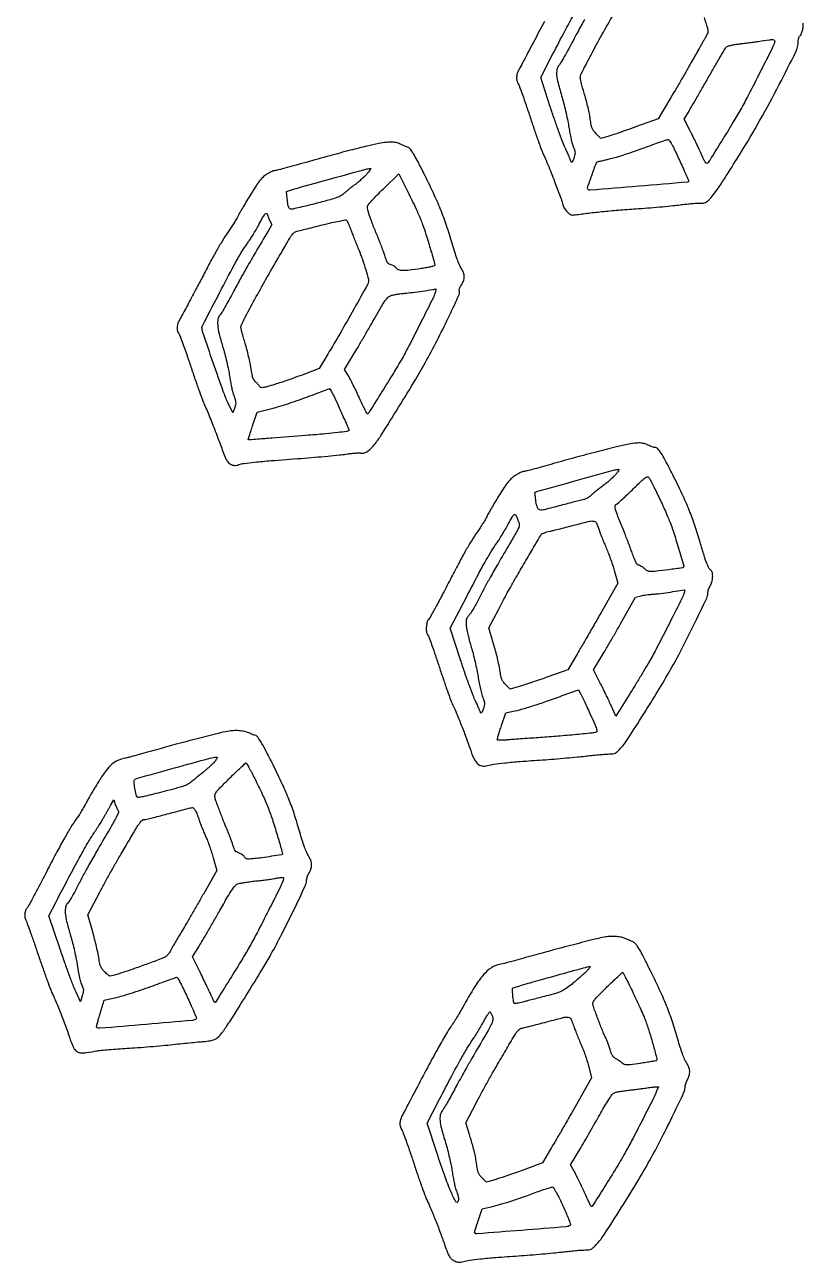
# Model space of a CAD drawing. Extents: x 283 to 3298, y 79 to 3222.
# Drawn here: x 283 to 930, y 1016 to 2044 of the extents above; entities that cross this region are included whole.
import ezdxf

# ---------------------------------------------------------------- set-up
doc = ezdxf.new("R2010")
doc.units = 0

msp = doc.modelspace()

# ---------------------------------------------------------------- linework, layer by layer
for points in [[(715.282703, 2047.08267, 0.002008), (704.422267, 2026.651439, -0.000396), (700.531178, 2019.274024, -0.000559), (697.051809, 2012.707657, -0.000319), (694.104635, 2007.169211, -0.007885), (693.264742, 2005.651439, 0.083262), (692.343271, 2003.166161, 0.049813), (692.061346, 2000.020105, 0.050636), (692.395698, 1997.029967, 0.126419), (693.37228, 1995.078741, -0.091306), (694.145258, 1993.769832, -0.001711), (696.870952, 1986.254137, -0.004125), (699.956292, 1977.426657, -0.002741), (703.355618, 1967.254491, 0.003084), (706.862743, 1956.783641, 0.003759), (710.279414, 1947.028219, 0.003164), (713.26511, 1938.867317, 0.026304), (714.833864, 1935.254491, -0.020322), (718.0201, 1928.15037, -0.003316), (723.53985, 1914.100337, -0.002444), (728.988796, 1899.746834, -0.036808), (730.486665, 1894.621865, 0.058165), (730.932534, 1893.307149, 0.026776), (731.79529, 1891.715437, 0.026083), (732.892964, 1890.119198, 0.032723), (734.076877, 1888.769277, 0.026267), (735.82222, 1887.198273, 0.083179), (737.186257, 1886.427425, 0.0897), (738.668379, 1886.173802, 0.033737), (740.775665, 1886.336151, -0.006863), (751.775413, 1887.781085, -0.004564), (764.421986, 1889.149169, -0.004188), (778.369956, 1890.411455, -0.003412), (793.324994, 1891.53599, 0.002742), (803.229433, 1892.267411, 0.002612), (813.287179, 1893.118539, 0.00259), (822.166547, 1893.963076, 0.00928), (827.824994, 1894.637136, -0.00639), (832.305614, 1895.197172, -0.00582), (836.940773, 1895.661897, -0.005831), (841.093827, 1895.980748, -0.018714), (843.866999, 1896.057137, 0.019467), (847.075158, 1896.150342, 0.082107), (848.942402, 1896.59113, 0.085118), (850.534732, 1897.601666, 0.021824), (852.712976, 1899.752041, 0.026273), (856.514357, 1904.305146, 0.013059), (860.865641, 1910.438861, 0.007341), (867.019605, 1919.909919, 0.001467), (877.700752, 1937, 0.010213), (894.267603, 1964.938896, 0.009219), (910.273821, 1994.492692, 0.00515), (924.00968, 2021.693082, 0.114833), (926, 2030.244942, -0.037906), (926.108831, 2031.678405, -0.037583), (926.432852, 2033.083234, -0.040174), (926.907189, 2034.263548, -0.104287), (927.473538, 2034.978038, 0.12651), (928.604982, 2036.541676, 0.032512), (929.563138, 2039.535904, 0.033897), (930.148384, 2042.808991, 0.064699), (930.094908, 2045.475811, 0.063243)], [(748.492711, 2048.709688, 0.000502), (745.743437, 2043.653125, 0.001417), (742.578875, 2037.779138, 0.000932), (738.967657, 2031, -0.003646), (735.2338, 2024.081424, -0.004668), (731.690422, 2017.769233, -0.003636), (728.636189, 2012.534056, -0.039315), (727.226084, 2010.533558, 0.121756), (725.552476, 2007.071241, 0.076429), (725.302286, 2002.558335, 0.039596), (726.51591, 1995.747105, 0.007901), (729.828658, 1983.836625, -0.009429), (731.489167, 1977.795047, -0.006468), (733.154433, 1970.883435, -0.006521), (734.585716, 1964.183188, -0.013143), (735.505562, 1958.860493, 0.010112), (736.285056, 1954.181088, 0.009973), (737.256311, 1949.51527, 0.009887), (738.268765, 1945.46498, 0.037276), (739.138618, 1943, -0.0195), (740.168139, 1940.382718, -0.061546), (740.56563, 1938.543387, -0.06592), (740.48996, 1936.732058, -0.024758), (739.927344, 1934.25, -0.031912), (739.065652, 1931.784387, -0.084982), (738.063754, 1930.219821, -0.411313), (737.381981, 1930.184868, -0.213555), (737, 1931.038418, 0.095807), (736.861037, 1931.756985, 0.002744), (735.675633, 1934.661013, 0.005467), (734.21904, 1938.068387, 0.003724), (732.491518, 1941.912451, -0.015923), (730.243526, 1947.259843, -0.004131), (726.972505, 1956.006944, -0.004197), (723.408363, 1966.044356, -0.004271), (720.034448, 1976.081989), (712.085861, 2000.415911), (722.190702, 2019.957956, -0.001982), (732.134443, 2039.002983, -0.005631), (739.267307, 2052.171708, -0.007945)], [(847.860496, 2050.244051, -0.00498), (850.537581, 2041.526405, -0.072121), (851, 2038.337238, -0.101773), (850.845335, 2037.585251, -0.010107), (850.08071, 2035.899858, -0.0124), (849.068999, 2033.9127, -0.00954), (847.870502, 2031.794006, 0.00344), (846.216499, 2028.95155, 0.000908), (843.611148, 2024.383239, 0.000921), (840.665437, 2019.173934, 0.000946), (837.765185, 2014, -0.002966), (834.352577, 2007.969289, -0.001284), (829.742418, 1999.981478, -0.001271), (824.795234, 1991.509999, -0.001687), (820.249467, 1983.830564), (809.709568, 1966.161128), (791.604784, 1959.604847, -0.002135), (784.255703, 1956.978968, -0.00238), (777.145367, 1954.510566, -0.002195), (771.065656, 1952.46209, -0.012524), (767.804976, 1951.469306), (762.109953, 1949.890047), (758.265117, 1953.734883, -0.028055), (756.047039, 1956.21689, -0.072173), (754.835571, 1958.288756, -0.052852), (754.06454, 1960.976085, -0.009919), (753.278671, 1966.039859, 0.016548), (752.592154, 1970.106915, 0.007195), (751.424152, 1975.463089, 0.00711), (750.018581, 1981.125398, 0.009396), (748.56853, 1986.238742, -0.00476), (747.201809, 1990.89337, -0.006255), (746.048256, 1995.168207, -0.004667), (745.162426, 1998.761163, -0.058163), (745, 2000.152728, -0.117946), (745.827295, 2003.611041, -0.00305), (753.175995, 2017.875551, -0.006624), (761.825336, 2033.895614, -0.005524), (771.426306, 2050.689082, -0.000931)]]:
    msp.add_lwpolyline(points, format="xyb")
for points in [[(906.432907, 2029.75, -0.040332), (904.487151, 2024.920528, -0.00115), (894.479862, 2005.019071, -0.002498), (884.706707, 1985.931481, -0.009426), (878.302426, 1974.126172, -0.006756), (871.805193, 1963.022474, -0.002604), (862.501324, 1947.783998, -0.000986), (852.806812, 1932.159076, -0.047673), (850.572289, 1929.235317, -0.384122), (849.7656, 1929.162951, -0.088943), (848.752912, 1930.251396, -0.033368), (847.346899, 1932.79341, -0.00596), (845.100763, 1937.735317, 0.005477), (843.106022, 1942.135383, 0.003298), (840.648953, 1947.311724, 0.003303), (838.138422, 1952.425307, 0.00577), (835.981776, 1956.623743), (831.161232, 1965.747486), (834.754489, 1971.623743, 0.005468), (836.877948, 1975.183235, 0.000746), (841.223086, 1982.676974, 0.000858), (846.342535, 1991.571736, 0.000724), (851.729393, 2001, -0.001691), (856.954405, 2010.104073, -0.002553), (861.572875, 2017.995386, -0.000992), (865.586143, 2024.742442, -0.059937), (866.447868, 2025.856634, -0.124888), (867.410417, 2026.439206, -0.014693), (869.847063, 2027.104105, -0.01686), (872.844085, 2027.721898, -0.013064), (876.142348, 2028.198285, 0.002602), (879.956687, 2028.667973, 0.001502), (884.541815, 2029.270817, 0.001501), (889.140252, 2029.90353, 0.002517), (893, 2030.46624, -0.00349), (901.783161, 2031.729287, -0.047314), (905.016228, 2031.862849, -0.237655), (906.231896, 2031.166931, -0.225352)], [(577.5, 1945.48425, 0.013067), (567.976018, 1943.457592, 0.004147), (553.888713, 1939.94899, 0.003728), (536.750671, 1935.392713, 0.002479), (517.164862, 1929.924467, -0.001943), (507.699767, 1927.270926, -0.002911), (499.412268, 1925.034062, -0.001207), (492.303816, 1923.178106, -0.063328), (490.903247, 1923, 0.092853), (489.859294, 1922.804446, 0.018191), (488.096921, 1922.045312, 0.018732), (486.08063, 1920.994164, 0.016398), (484.055061, 1919.75, 0.042153), (481.160144, 1917.466534, 0.037053), (478.551054, 1914.635397, 0.023908), (475.554937, 1910.462722, 0.006283), (471.16681, 1903.5, 0.0027), (467.953871, 1898.192938, 0.002935), (464.887615, 1892.996875, 0.002757), (462.311971, 1888.516445, 0.014375), (460.977888, 1886, -0.017498), (459.774071, 1883.76314, -0.006055), (457.885727, 1880.61875, -0.006007), (455.719607, 1877.201392, -0.006945), (453.572169, 1874, 0.011336), (448.915922, 1866.92496, 0.008843), (444.170905, 1859.039641, 0.00725), (438.872695, 1849.557072, 0.003696), (432.478254, 1837.5, -0.001465), (426.994655, 1827.047999, -0.000849), (420.346385, 1814.517424, -0.000628), (414.048636, 1802.731765, -0.005851), (411.264742, 1797.680547, 0.07832), (410.349963, 1795.243534, 0.052825), (410.061094, 1792.281608, 0.054633), (410.38582, 1789.53046, 0.140604), (411.347105, 1787.795752, -0.107901), (412.097616, 1786.625955, -0.001664), (414.874931, 1779.067526, -0.00436), (418.006177, 1770.217972, -0.002862), (421.465044, 1759.974323, 0.002842), (425.023526, 1749.434288, 0.003517), (428.462142, 1739.661207, 0.002893), (431.453964, 1731.493946, 0.026053), (432.968464, 1728, -0.019723), (435.445765, 1722.477448, -0.00236), (440.378608, 1710.037433, -0.003076), (445.476293, 1696.762343, -0.005357), (449.518129, 1685.681996, 0.068579), (451.535559, 1681.768796, 0.107531), (454.310988, 1679.21615, 0.120924), (457.644123, 1678.226245, 0.102592), (461.280898, 1678.799925, -0.057078), (465.419445, 1679.842975, -0.007971), (474.204918, 1680.874844, -0.005531), (488.105515, 1682.128051, -0.001098), (513, 1684.040031, 0.002373), (524.246684, 1684.932669, 0.002495), (535.299164, 1685.918268, 0.002388), (544.827173, 1686.861784, 0.011174), (550.295025, 1687.553434, -0.008631), (554.218068, 1688.069955, -0.01053), (557.904924, 1688.412299, -0.009176), (561.001769, 1688.577139, -0.070298), (562.446345, 1688.42411, 0.116035), (564.951575, 1688.386861, 0.082088), (567.574251, 1689.434323, 0.058929), (570.434674, 1691.661234, 0.025777), (573.68112, 1695.216524, 0.030949), (579.584209, 1703.370835, 0.002346), (594.059346, 1726.457353, 0.003461), (608.284125, 1749.741042, 0.011145), (617.290539, 1765.5, 0.006532), (627.153308, 1784.267655, 0.007026), (636.278885, 1802.838515, 0.002309), (644.336845, 1820.040866, 0.187342), (644.519762, 1822.937735, -0.090889), (644.391213, 1823.952135, -0.056086), (644.592034, 1825.141426, -0.048952), (645.099815, 1826.423302, -0.03708), (645.889914, 1827.71456, 0.058341), (647.903413, 1831.342383, 0.093559), (648.616953, 1834.799129, 0.093298), (648.021909, 1838.284992, 0.057737), (646.132583, 1842, -0.044485), (644.579825, 1844.863283, -0.013153), (642.720253, 1849.496218, -0.011568), (640.681219, 1855.405632, -0.006965), (638.523993, 1862.5, 0.010969), (633.855797, 1877.421805, 0.014668), (628.931801, 1890.726294, 0.013433), (622.897273, 1904.585309, 0.007268), (614.770949, 1921.319779, 0.003333), (609.483835, 1931.644524, 0.016079), (606.251618, 1937.394739, 0.025628), (603.92404, 1940.830104, 0.137859), (602.143905, 1942.183572, -0.005972), (600.84539, 1942.714338, -0.002351), (599.069472, 1943.474981, -0.002327), (597.157517, 1944.315144, -0.002905), (595.390469, 1945.113793, 0.047151), (591.894224, 1946.335097, 0.055339), (588.415319, 1946.794414, 0.039276), (584.059544, 1946.542337, 0.011805)], [(821.629472, 1943.75, -0.009116), (824.135687, 1938.577791, -0.001213), (829.202517, 1927.546055, -0.000162), (834.842758, 1915.176311, -0.10728), (835, 1914.451888, -0.390045), (834.121647, 1913.497224, -0.000233), (793.508038, 1910.128833, -0.00031), (753.152874, 1906.826058, -0.213876), (751.14633, 1907.536669, -0.294532), (750.865864, 1908.702103, -0.001906), (754.566238, 1919.145793, -0.002087), (758.33228, 1929.511082, -0.247957), (759.356792, 1930.43165, -0.002934), (760.154934, 1930.626996, -0.000123), (762.999562, 1931.304816, -0.000212), (766.371403, 1932.105873, -0.000151), (770.152357, 1933.001223, 0.015414), (775.086823, 1934.330004, 0.00489), (782.358954, 1936.608669, 0.004877), (790.419934, 1939.308517, 0.005408), (798.152357, 1942.076465, -0.00175), (805.273308, 1944.684458, -0.00267), (811.472619, 1946.892964, -0.000946), (816.829821, 1948.757916, -0.07013), (817.733154, 1948.934527, -0.224545), (818.357875, 1948.678668, -0.023964), (819.386374, 1947.43858, -0.02584), (820.519525, 1945.756428, -0.017925)], [(567.239122, 1919.925352, -0.014848), (565.08371, 1917.720573, -0.00952), (562.459488, 1915.285708, -0.009567), (559.79622, 1912.99741, -0.017633), (557.532287, 1911.256918, 0.008794), (555.344703, 1909.635821, 0.006108), (552.928723, 1907.731369, 0.006162), (550.653568, 1905.845593, 0.01263), (548.927195, 1904.301644, -0.058455), (546.192489, 1902.273366, -0.04259), (542.75866, 1900.672492, -0.021135), (537.268648, 1898.920803, -0.003237), (526.181977, 1895.970078, -0.002238), (518.698135, 1894.065742, -0.003262), (512.083983, 1892.45996, -0.001623), (506.458411, 1891.152247, -0.056349), (505.111771, 1891, -0.143757), (503.674323, 1891.422008, -0.152461), (502.732654, 1892.546628, -0.061884), (502.088089, 1894.867616, -0.008654), (501.441237, 1899.816622), (500.767882, 1905.76829), (504.133941, 1906.813084, -0.007362), (517.597822, 1910.775782, -0.001527), (541.38948, 1917.320915, -0.000434), (567.161933, 1924.30236, -0.04713), (570.706835, 1924.908967, -0.590542), (570.887597, 1924.632591, -0.030073), (570.186014, 1923.482581, -0.022862), (568.948957, 1921.867523, -0.011259)], [(614.001742, 1878.208413, -0.010854), (616.747164, 1870.099751, -0.004186), (620.216778, 1858.738102, -0.001718), (623.63115, 1847.065741, -0.070402), (624, 1844.459116, -0.33216), (623.600487, 1843.924082, -0.010957), (620.873984, 1843.180914, -0.015942), (617.297358, 1842.409927, -0.008065), (612.75, 1841.655985, -0.006748), (602.960045, 1840.32947, -0.03412), (597.457623, 1840.037741, -0.067971), (594.126293, 1840.544557, -0.183478), (592.25174, 1841.968508, 0.074333), (591.557859, 1842.781297, 0.036792), (590.469017, 1843.595735, 0.035488), (589.191255, 1844.289988, 0.043331), (587.909222, 1844.743717, -0.06745), (586.127658, 1845.472387, -0.111471), (584.938009, 1846.569528, -0.062661), (583.930638, 1848.510925, -0.010229), (582.542047, 1852.52521, 0.008036), (581.419818, 1855.816111, 0.003839), (579.877257, 1860.010795, 0.003804), (578.198765, 1864.368327, 0.005407), (576.635627, 1868.213666, -0.00573), (572.802882, 1877.65978, -0.012273), (570.109406, 1885.051287, -0.012188), (568.365285, 1890.679041, -0.104559), (568.187774, 1893.29349, -0.141628), (568.810804, 1894.68134, -0.007291), (572.078528, 1898.422751, -0.010728), (576.28181, 1902.899036, -0.006582), (581.415264, 1908), (594.330529, 1920.5), (602.585739, 1903.708413, -0.004707), (605.978066, 1896.640948, -0.004293), (609.344464, 1889.291258, -0.004296), (612.239899, 1882.671784, -0.013894)], [(485, 1886.711442, 0.075855), (485.109035, 1885.996867, 0.014169), (485.541321, 1884.739627, 0.01488), (486.137321, 1883.286671, 0.013115), (486.842796, 1881.808346), (488.685593, 1878.193808), (485.520621, 1872.846904, 0.001018), (475.034761, 1855.049537, 0.002986), (467.910518, 1842.7333, 0.003995), (462.199695, 1832.534598, 0.003719), (456.512469, 1822, -0.003908), (453.005728, 1815.510231, -0.005176), (449.706811, 1809.661677, -0.003757), (446.85994, 1804.818822, -0.050389), (445.631306, 1803.167413, 0.14248), (443.943252, 1799.736887, 0.064535), (443.714228, 1794.688676, 0.04046), (444.908082, 1787.493669, 0.012813), (447.822813, 1777, -0.009733), (449.521166, 1771.028446, -0.006798), (451.212833, 1764.234375, -0.00686), (452.657124, 1757.674496, -0.014137), (453.570529, 1752.5, 0.007129), (454.300758, 1747.995317, 0.007336), (455.1528, 1743.55625, 0.007136), (456.002467, 1739.731107, 0.03069), (456.678498, 1737.5, -0.012521), (458.12477, 1733.284892, -0.054124), (458.643052, 1730.692806, -0.072453), (458.51764, 1728.43346, -0.034341), (457.741457, 1725.615317), (456.378587, 1721.730634), (452.164296, 1730.513451, -0.0262), (448.385483, 1739.57735, -0.002252), (440.054217, 1763.272171, -0.00093), (431.324288, 1788.614994, -0.082331), (430.66802, 1792.541896, -0.120539), (431.069633, 1794.192879, -0.000224), (444.039852, 1819.167842, -0.001523), (455.729095, 1841.48529, -0.011037), (461.616706, 1852.070424, -0.006972), (463.352367, 1854.942325, -0.004313), (465.467775, 1858.270512, -0.004325), (467.614437, 1861.522387, -0.007763), (469.440552, 1864.148339, 0.014638), (471.331975, 1866.949594, 0.006195), (473.711326, 1870.811091, 0.006123), (476.152199, 1875.00011, 0.007964), (478.278855, 1878.898339, -0.009938), (481.24593, 1884.286369, -0.046826), (483.286341, 1887.163731, -0.280384), (484.365767, 1887.513859, -0.347483)], [(553.987303, 1874.733879, 0.006066), (555.127016, 1871.683718, 0.002437), (556.755941, 1867.540577, 0.002411), (558.554243, 1863.093723, 0.003047), (560.261967, 1859, -0.015014), (563.174102, 1851.520201, -0.009931), (566.086892, 1842.771331, -0.007525), (568.496536, 1834.591492, -0.067962), (569, 1830.904589, -0.127883), (568.426232, 1828.697953, -0.000609), (556.881651, 1808.058465, -0.003219), (545.377512, 1787.855809, -0.004955), (535.13994, 1770.541881), (527.908316, 1758.583761), (515.204158, 1753.764969, -0.004598), (509.508182, 1751.664143, -0.002964), (502.871881, 1749.329893, -0.002979), (496.354146, 1747.124047, -0.005608), (491.061821, 1745.433654, -0.003897), (484.513628, 1743.478505, -0.031085), (481.437094, 1742.789863, -0.081128), (479.715946, 1742.796482, -0.227519), (478.755609, 1743.472219, 0.039284), (478.251028, 1744.227895, 0.012669), (477.390538, 1745.26499, 0.012548), (476.371274, 1746.374503, 0.013752), (475.327497, 1747.397146, -0.065386), (473.958849, 1749.046884, -0.058344), (472.999127, 1751.057226, -0.036256), (472.231838, 1753.984355, -0.00908), (471.416684, 1758.858008, 0.014259), (470.650309, 1763.165356, 0.006663), (469.424917, 1768.699138, 0.006595), (467.984687, 1774.473358, 0.00918), (466.532975, 1779.599226, -0.003595), (465.179655, 1784.181825, -0.004995), (464.038133, 1788.306843, -0.003146), (463.136586, 1791.783974, -0.062098), (463.001095, 1792.876711, -0.121236), (463.652477, 1795.515962, -0.001302), (472.448466, 1812.172088, -0.004633), (481.504842, 1828.839095, -0.006907), (489.760672, 1843.230774, 0.000774), (493.094517, 1848.88066, 0.000648), (496.614565, 1854.885055, 0.000654), (499.817865, 1860.381904, 0.001796), (502.0591, 1864.27154, -0.011081), (504.308254, 1868.012588, -0.033121), (506.065746, 1870.424627, -0.049978), (507.57706, 1871.904893, -0.11633), (509, 1872.580929, 0.007645), (510.710936, 1872.976482, 0.000375), (516.346875, 1874.375049, 0.000608), (523.039618, 1876.049829, 0.000439), (530.5, 1877.933295, -0.004467), (538.463896, 1879.875756, -0.009421), (544.683011, 1881.210809, -0.005148), (549.601407, 1882.117614, -0.213845), (550.621887, 1881.857786, -0.103743), (551.175953, 1881.19108, -0.011328), (552.073257, 1879.398002, -0.013474), (553.046136, 1877.186199, -0.010496)], [(624.537303, 1822.25, -0.054667), (622.903328, 1817.794041, -0.001187), (612.55047, 1797.058325, -0.002887), (602.530112, 1777.391168, -0.011475), (596.034883, 1765.5, -0.006456), (588.846468, 1753.392866, -0.003054), (579.279821, 1737.956741, -0.000317), (568.895779, 1721.451324, -0.257633), (568.078013, 1721, -0.281586), (567.707591, 1721.226576, -0.001768), (565.872233, 1724.845583, -0.006353), (563.814219, 1729.07243, -0.003923), (561.496907, 1734.091346, 0.004465), (558.996569, 1739.491278, 0.004356), (556.379811, 1744.890715, 0.004297), (553.999618, 1749.592899, 0.016251), (552.390625, 1752.471564), (549.204647, 1757.760436), (557.450152, 1771.630218, 0.001945), (561.256307, 1778.089625, 0.00103), (565.927344, 1786.125751, 0.001025), (570.671264, 1794.365017, 0.001587), (574.729884, 1801.5, -0.00498), (579.200239, 1809.236181, -0.016173), (582.378906, 1814.23622, -0.022122), (584.809234, 1817.481021, -0.106048), (586.607113, 1818.912433, -0.058328), (588.279817, 1819.512743, -0.011444), (591.412935, 1820.164703, -0.011999), (595.119986, 1820.756386, -0.010871), (598.975057, 1821.192063, 0.008695), (605.503113, 1821.901066, 0.003971), (614.002336, 1823.042643, 0.002189), (622.369946, 1824.271673, 0.044439), (624.858408, 1824.878095, -0.530054), (624.967232, 1824.79589, -0.017658), (624.911927, 1824.156378, -0.019585), (624.772504, 1823.2965, -0.010584)], [(539.629472, 1736.75, -0.009324), (543.546029, 1728.658598, -0.005058), (548.07349, 1718.57546, -0.000786), (552.684967, 1707.975364, -0.30774), (552.538118, 1707.204784, -0.162981), (550.885862, 1706.381483, -0.00572), (543.700591, 1705.458768, -0.007431), (533.350124, 1704.405443, -0.002034), (517, 1703.053715, -0.000131), (488.793726, 1700.844721, -0.001332), (477.079044, 1699.961763, -0.000483), (469.711553, 1699.433355, -0.170958), (469.185116, 1699.577923, -0.324674), (469.104599, 1699.808269, -0.000948), (470.083351, 1703.046737, -0.004763), (471.245088, 1706.737873, -0.002896), (472.685116, 1711.079805), (476.5, 1722.363174), (487.702848, 1725.168714, 0.012698), (493.286941, 1726.718843, 0.004596), (501.136523, 1729.193228, 0.004554), (509.684974, 1732.060907, 0.005405), (517.702848, 1734.929493, -0.000125), (524.926594, 1737.60033, -0.000206), (531.046826, 1739.85856, -0.000015), (536.547209, 1741.88532, -0.027675), (536.733154, 1741.942366, -0.336437), (536.869531, 1741.883619, -0.001538), (537.680124, 1740.440882, -0.006119), (538.591608, 1738.758764, -0.003724)], [(783.955193, 1695.506978, 0.011599), (773.81678, 1693.239587, 0.002742), (757.008754, 1688.97102, 0.002893), (738.256094, 1683.982989, 0.003373), (720.50105, 1679.021264, -0.002188), (712.319532, 1676.713985, -0.003238), (705.123768, 1674.768746, -0.001471), (698.976878, 1673.169019, -0.062998), (697.640745, 1673, 0.09291), (696.623394, 1672.80931, 0.017379), (694.872323, 1672.057943, 0.018067), (692.861478, 1671.020733, 0.015654), (690.830145, 1669.792998, 0.04022), (687.99228, 1667.61159, 0.035458), (685.408746, 1664.915943, 0.024569), (682.522455, 1661.072762, 0.007685), (678.574919, 1655.042998, 0.004594), (675.538731, 1650.147028, 0.004037), (672.457481, 1644.981381, 0.004059), (669.752303, 1640.274614, 0.012165), (668.009058, 1637, -0.013551), (666.388257, 1633.975631, -0.006626), (664.167961, 1630.20625, -0.006568), (661.754541, 1626.345692, -0.009464), (659.510689, 1623, 0.012965), (654.840499, 1615.930007, 0.00925), (649.968015, 1607.789272, 0.007588), (644.50667, 1597.925536, 0.003979), (637.997796, 1585.5, -0.001745), (630.845823, 1571.697095, -0.003773), (625.22776, 1561.141366, -0.003475), (620.874774, 1553.240875, -0.035408), (618.82095, 1550.115141, 0.107613), (617.54077, 1547.379658, 0.047202), (617.023457, 1543.391085, 0.047033), (617.255754, 1539.481757, 0.141194), (618.369132, 1537.078741, -0.09123), (619.135909, 1535.777398, -0.001867), (621.722346, 1528.620005, -0.004325), (624.649527, 1520.194655, -0.002888), (627.86172, 1510.5, 0.003292), (631.200052, 1500.451873, 0.003818), (634.513105, 1490.934375, 0.003409), (637.43321, 1482.920722, 0.022574), (639.097326, 1479, -0.013052), (642.166721, 1472.134806, -0.004335), (646.313808, 1461.920211, -0.004437), (650.353069, 1451.447788, -0.01027), (653.152961, 1443.5, 0.023344), (656.42527, 1434.932632, 0.094764), (659.566084, 1430.34657, 0.160366), (663.233051, 1428.514611, 0.109531), (667.9157, 1428.856597, -0.039214), (672.987892, 1429.952063, -0.007914), (682.1531, 1431.043175, -0.006331), (695.066832, 1432.208587, -0.002268), (713.5, 1433.552974, 0.002631), (723.222255, 1434.269143, 0.002278), (733.415625, 1435.12071, 0.002292), (742.644089, 1435.976673, 0.006693), (749, 1436.681609, -0.004132), (754.257968, 1437.292053, -0.003705), (759.719749, 1437.839545, -0.003716), (764.629542, 1438.258201, -0.011615), (767.93957, 1438.438455, 0.015004), (772.070636, 1438.69151, 0.089829), (774.139496, 1439.26489, 0.085402), (775.922204, 1440.537389, 0.012878), (778.93957, 1443.745798, 0.037695), (783.96755, 1450.310414, 0.003095), (795.658426, 1468.466988, 0.004537), (808.049448, 1488.371994, 0.00624), (818.799216, 1506.5, 0.011522), (827.831374, 1523.043904, 0.005199), (838.945423, 1545.125998, 0.001713), (850.032811, 1567.934963, 0.112733), (851, 1572.170163, -0.054069), (851.140894, 1573.469257, -0.025597), (851.586402, 1575.096383, -0.025016), (852.231943, 1576.768397, -0.032273), (852.996262, 1578.22583, 0.074121), (854.355894, 1581.445696, 0.051217), (854.94501, 1585.363909, 0.052969), (854.734232, 1588.935402, 0.180235), (853.592115, 1590.923551, -0.099587), (851.816287, 1593.121568, -0.028243), (849.996557, 1597.147008, -0.017448), (847.786564, 1603.532341, -0.00412), (844.559096, 1614.345141, 0.011361), (840.159304, 1628.34271, 0.014597), (835.450616, 1640.988067, 0.013193), (829.634886, 1654.294783, 0.00705), (821.786565, 1670.438101, 0.004186), (815.590164, 1682.487269, 0.023913), (811.946398, 1688.689412, 0.045908), (809.290925, 1692.036069, 0.204871), (807.037128, 1693, -0.070875), (806.169026, 1693.123674, -0.015899), (804.744721, 1693.5875, -0.016184), (803.120276, 1694.234406, -0.015034), (801.5, 1695, 0.053611), (798.099336, 1696.296975, 0.05715), (794.573657, 1696.804844, 0.041931), (790.197264, 1696.564228, 0.014523)], [(774.15858, 1670.442816, -0.021045), (772.141524, 1668.336993, -0.009388), (769.321102, 1665.730149, -0.009274), (766.229733, 1663.079779, -0.012408), (763.323593, 1660.799144, 0.004276), (760.491131, 1658.649827, 0.003965), (757.62318, 1656.398143, 0.003956), (755.103184, 1654.354297, 0.013281), (753.5, 1652.95974, -0.038186), (752.095834, 1651.856079, -0.026135), (750.353125, 1650.81725, -0.026416), (748.557548, 1649.988389, -0.047327), (747, 1649.531955, 0.012919), (744.868577, 1649.06356, 0.001575), (740.226071, 1647.90132, 0.001867), (734.718691, 1646.482208, 0.001539), (728.854708, 1644.928544, -0.003999), (715.245807, 1641.394424, -0.101274), (711.428521, 1641.225503, -0.280361), (709.429669, 1642.923936, -0.043137), (708.170544, 1648.216404, -0.003453), (707.777038, 1650.999896, -0.005523), (707.483713, 1653.382601, -0.001515), (707.258699, 1655.449985, -0.226451), (707.336452, 1655.669785, -0.12934), (708.668105, 1656.446713, -0.000135), (741.447599, 1665.540788, -0.000304), (773.393772, 1674.373447, -0.054361), (776.834987, 1674.930639, -0.532022), (777.060135, 1674.631274, -0.051222), (776.599474, 1673.640952, -0.03119), (775.605398, 1672.188246, -0.014831)], [(809.518122, 1653.373555, -0.003681), (812.18308, 1647.698257, -0.002874), (814.99665, 1641.496397, -0.002906), (817.550199, 1635.690202, -0.007079), (819.346653, 1631.373555, -0.017156), (822.337928, 1623.073428, -0.004439), (826.576867, 1609.5007, -0.000703), (831.093214, 1594.499332, -0.297046), (830.802902, 1593.513777, -0.144477), (829.765721, 1593.050759, -0.000732), (818.4142, 1591.550066, -0.002469), (807.938769, 1590.233371, -0.03177), (804, 1590.010273, -0.043544), (802.306274, 1590.169904, -0.054572), (800.795393, 1590.620837, -0.055574), (799.439484, 1591.379472, -0.047749), (798.206493, 1592.453427, 0.035153), (797.170827, 1593.40235, 0.029893), (795.956705, 1594.25395, 0.030988), (794.753078, 1594.895872, 0.070789), (793.768309, 1595.18615, -0.15756), (792.536397, 1595.793217, -0.069925), (791.411795, 1597.239966, -0.036838), (790.164576, 1599.838487, -0.008006), (788.421437, 1604.5, 0.003446), (786.931963, 1608.59666, 0.001997), (785.088518, 1613.5, 0.001996), (783.200572, 1618.402493, 0.003358), (781.57203, 1622.5, -0.001365), (777.297663, 1633.130895, -0.009386), (775.30898, 1638.401686, -0.018333), (774.287484, 1641.642343, -0.067274), (774, 1643.769326, -0.043099), (774.073747, 1644.623289, -0.062807), (774.295131, 1645.34474, -0.082405), (774.620606, 1645.833349, -0.20759), (775.004702, 1646, 0.184107), (775.668502, 1646.252996, 0.002037), (779.311329, 1649.52845, 0.006003), (783.488495, 1653.407626, 0.003834), (788.254702, 1658.011745, -0.002724), (795.645308, 1665.182814, -0.029883), (798.79253, 1667.861394, -0.104391), (800.605687, 1668.709137, -0.292944), (801.867974, 1668.261745, -0.043642), (802.671877, 1667.015817, -0.002781), (804.679494, 1663.161619, -0.004062), (807.012129, 1658.529828, -0.00301)], [(693.739525, 1631.341656, -0.10061), (694.25512, 1629.003732, -0.100982), (693.815846, 1626.653369, -0.033821), (692.042267, 1623.015854, -0.002447), (686.423609, 1613.341656, 0.00111), (676.612841, 1596.553074, 0.003846), (670.372632, 1585.627405, 0.005607), (665.680075, 1577.038358, 0.005921), (661.267706, 1568.5, -0.008329), (658.934359, 1564.037565, -0.008729), (656.488684, 1559.725229, -0.008451), (654.251298, 1556.078106, -0.037929), (652.750764, 1554.075248, 0.026675), (651.038959, 1551.894352, 0.08986), (650.281274, 1550.254799, 0.072146), (650.062432, 1548.266315, 0.013301), (650.287979, 1544.575248, 0.027145), (650.731362, 1541.471778, 0.008636), (651.720918, 1536.906479, 0.008592), (653.001182, 1531.848446, 0.00947), (654.416557, 1527, -0.012451), (655.937833, 1521.67089, -0.006913), (657.540334, 1515.103776, -0.006891), (658.980058, 1508.406026, -0.011051), (660.002627, 1502.651151, 0.008567), (660.906774, 1497.411739, 0.009008), (661.976412, 1492.29378, 0.008715), (663.054651, 1487.915701, 0.039412), (663.925692, 1485.43508, -0.021259), (664.877506, 1483.009616, -0.055118), (665.28916, 1481.180105, -0.06157), (665.268488, 1479.426582, -0.032247), (664.83583, 1477.283929, -0.025013), (663.989132, 1474.674284, -0.050881), (663.022509, 1472.749588, -0.265876), (662.396363, 1472.420442, -0.403779), (662, 1472.831238, 0.09526), (661.844488, 1473.640075, 0.004898), (660.828024, 1476.115061, 0.007647), (659.538693, 1479.043162, 0.005463), (658.010295, 1482.281238, -0.021306), (655.951223, 1487.027521, -0.004118), (652.6674, 1495.792047, -0.004374), (649.00803, 1506.087792, -0.004026), (645.424279, 1516.734241), (636.827967, 1542.968482), (650.345583, 1568.813957, -0.001435), (660.295543, 1587.705906, -0.006304), (666.340731, 1598.765278, -0.010406), (670.951415, 1606.568862, -0.013566), (675.508354, 1613.5, 0.011644), (677.487011, 1616.484504, 0.004757), (680.041584, 1620.626515, 0.004704), (682.702868, 1625.130089, 0.005993), (685.067759, 1629.334946, -0.003428), (688.343569, 1635.230035, -0.04665), (689.744679, 1637.246352, -0.294228), (690.628515, 1637.517793, -0.231853), (691.391563, 1636.834946, 0.003232), (691.853043, 1635.717419, 0.00146), (692.471746, 1634.258127, 0.001445), (693.133774, 1632.721554, 0.001976)], [(760.594339, 1624.601178, 0.011888), (761.516019, 1621.97652, 0.003654), (763.029274, 1618.060971, 0.003653), (764.78726, 1613.702695, 0.003998), (766.557737, 1609.5, -0.010004), (768.400223, 1604.975225, -0.006301), (770.378896, 1599.622685, -0.006325), (772.192711, 1594.307148, -0.011533), (773.517551, 1589.917651), (776.170179, 1580.335302), (762.224877, 1555.917651, -0.000686), (756.38334, 1545.721845, -0.000635), (750.363429, 1535.278748, -0.000633), (744.982135, 1525.997977, -0.002132), (741.428245, 1519.946172), (734.576915, 1508.392344), (718.045187, 1502.472955, -0.002444), (711.173252, 1500.050208, -0.002359), (704.196102, 1497.665469, -0.002331), (698.031647, 1495.622871, -0.008624), (694.114132, 1494.419381), (686.714803, 1492.285197), (683.033589, 1495.966411, -0.030801), (680.937462, 1498.338022, -0.07031), (679.749643, 1500.40375, -0.050598), (678.970445, 1503.109983, -0.010061), (678.171626, 1508.087996, 0.01725), (677.443109, 1512.245007, 0.006646), (676.157249, 1517.960907, 0.006571), (674.597445, 1524.128401, 0.008055), (672.972246, 1529.845468), (668.953615, 1543.162568), (677.170346, 1558.831284, -0.002078), (680.658799, 1565.416815, -0.001839), (684.345843, 1572.247315, -0.001847), (687.712234, 1578.375272, -0.005636), (690.059182, 1582.5, 0.000051), (692.443142, 1586.582981, 0.000017), (695.929716, 1592.55625, 0.000017), (699.789841, 1599.170519, 0.000019), (703.48315, 1605.5, -0.001265), (706.89146, 1611.307755, -0.001925), (709.884197, 1616.333624, -0.000688), (712.486855, 1620.6529, -0.049698), (712.984099, 1621.316592, -0.11993), (713.556507, 1621.699659, -0.010214), (715.241391, 1622.27794, -0.01306), (717.308549, 1622.881486, -0.009743), (719.616592, 1623.442562, 0.005663), (722.84951, 1624.200589, 0.001279), (728.324874, 1625.564869, 0.001325), (734.634341, 1627.171929, 0.001285), (741, 1628.828738, -0.005014), (752.802955, 1631.806924, -0.112885), (756.295178, 1631.849952, -0.235032), (758.4098, 1630.160195, -0.030258)], [(831.487459, 1572.75, -0.046211), (829.698317, 1568.170996, -0.001021), (818.989627, 1546.92586, -0.002378), (808.69093, 1526.835121, -0.011287), (802.483611, 1515.5, -0.003785), (799.516463, 1510.449269, -0.001301), (795.148662, 1503.18455, -0.001293), (790.289796, 1495.197228, -0.001498), (785.620786, 1487.617617), (774.531282, 1469.735234), (770.566484, 1478.617617, 0.004718), (768.670013, 1482.76082, 0.002399), (766.211324, 1487.936339, 0.002383), (763.623865, 1493.251169, 0.003564), (761.307998, 1497.867793), (756.01431, 1508.235586), (762.389726, 1518.867793, 0.003037), (765.590097, 1524.279272, 0.001046), (770.154176, 1532.142489, 0.00104), (775.150475, 1540.83366, 0.001205), (779.869186, 1549.127915), (790.97323, 1568.755829), (795.429435, 1569.877915, -0.016599), (797.448337, 1570.315578, -0.010313), (799.841864, 1570.701009, -0.010344), (802.221942, 1570.984009, -0.018368), (804.19282, 1571.104242, 0.025114), (807.834238, 1571.375721, 0.003171), (815.656636, 1572.406157, 0.004043), (824.074844, 1573.638881, 0.006268), (831.317388, 1574.852478, -0.323903), (831.576162, 1574.728139, -0.104296), (831.704518, 1574.295728, -0.059879), (831.677548, 1573.602762, -0.030413)], [(753.573682, 1470.784619, -0.003441), (756.951496, 1463.197813, -0.025218), (758.356856, 1459.481828, -0.062478), (758.744296, 1457.426845, -0.346674), (758.146754, 1456.564313, -0.048931), (754.506062, 1455.827319, -0.001667), (739.975064, 1454.389679, -0.003478), (724.430686, 1453.013116, -0.004361), (710, 1451.962883, 0.000956), (702.694958, 1451.48122, 0.000891), (695.217188, 1450.960413, 0.000887), (688.573261, 1450.473934, 0.003025), (684.25, 1450.123353, -0.007989), (680.576853, 1449.862172, -0.023655), (678.049747, 1449.842694, -0.029041), (676.379603, 1450.006319, -0.369304), (676, 1450.450168, -0.071721), (676.10642, 1451.188256, -0.001992), (677.033176, 1454.289597, -0.004053), (678.169516, 1457.931222, -0.002767), (679.517194, 1462.0516), (683.034388, 1472.60695), (689.267194, 1473.886547, 0.019726), (696.033387, 1475.556223, 0.007056), (705.543898, 1478.451259, 0.006253), (716.98428, 1482.269268, 0.004166), (730, 1486.916573), (743.5, 1491.863982), (745.426928, 1488.181991, -0.00959), (746.523692, 1485.984713, -0.00146), (748.614895, 1481.552692, -0.001634), (751.051072, 1476.30567, -0.001414)], [(452, 1457.262145, 0.015416), (444.018063, 1455.519781, 0.001868), (426.60978, 1451.084333, 0.002424), (408.131165, 1446.206872, 0.004184), (392.810918, 1441.9457, -0.001975), (384.390908, 1439.563631, -0.002399), (376.481203, 1437.400484, -0.002022), (369.810978, 1435.639558, -0.016663), (366.747449, 1434.952105, 0.059181), (360.721166, 1433.050618, 0.07304), (355.766082, 1429.876729, 0.054728), (350.95506, 1424.670215, 0.01898), (345.184183, 1416.210237, 0.00394), (342.146605, 1411.286836, 0.003624), (339.099978, 1406.177382, 0.00362), (336.449426, 1401.582116, 0.011944), (334.7973, 1398.5, -0.013694), (333.267858, 1395.670587, -0.006261), (331.125375, 1392.059375, -0.006195), (328.772702, 1388.309966, -0.008494), (326.557664, 1385, 0.014446), (321.779884, 1377.673288, 0.008126), (316.385798, 1368.523997, 0.006628), (310.141485, 1357.180334, 0.003537), (302.707226, 1343, -0.000527), (294.042664, 1326.228141, -0.003546), (289.676859, 1317.943493, -0.005194), (286.942369, 1312.967335, -0.052092), (285.571827, 1311.035131, 0.089962), (284.147683, 1308.667887, 0.067421), (283.460086, 1305.698053, 0.065773), (283.580312, 1302.574975, 0.076485), (284.52145, 1299.758648, -0.031458), (285.524448, 1297.465284, -0.001591), (288.293432, 1289.789327, -0.002543), (291.51105, 1280.633215, -0.001839), (295.007918, 1270.396508, 0.002797), (298.575548, 1260.01773, 0.003493), (302.00918, 1250.423112, 0.002832), (304.991431, 1242.410721, 0.026767), (306.470643, 1239.057933, -0.020579), (309.345384, 1232.754343, -0.004164), (313.890535, 1221.32146, -0.004599), (318.333241, 1209.549353, -0.012544), (321.18917, 1201.117569, 0.021574), (322.131792, 1198.491617, 0.019811), (323.321664, 1195.879236, 0.020256), (324.569599, 1193.635182, 0.059413), (325.661582, 1192.247509, 0.09325), (327.872679, 1190.736644, 0.09833), (330.440353, 1190.169343, 0.042523), (334.527023, 1190.429512, 0.005053), (343.5, 1191.8654, -0.017735), (346.944756, 1192.327389, -0.00328), (353.31875, 1192.910909, -0.003515), (360.785851, 1193.492292, -0.003198), (368.5, 1193.988816, 0.003852), (377.149206, 1194.5569, 0.002254), (387.5, 1195.363818, 0.002254), (397.850357, 1196.264662, 0.003828), (406.5, 1197.123617, -0.001297), (414.34312, 1197.942595, -0.001294), (422.19748, 1198.721623, -0.001265), (429.062215, 1199.367038, -0.005102), (433.257378, 1199.707632, 0.03877), (439.108198, 1200.581768, 0.102828), (442.931316, 1202.338573, 0.07235), (446.478576, 1205.848645, 0.012718), (451.950002, 1213.5, 0.008977), (458.701194, 1223.863309, 0.001861), (470.173131, 1242.336604, 0.001897), (481.52351, 1260.924445, 0.008399), (487.975652, 1271.99702, 0.009653), (496.741381, 1288.371502, 0.005488), (506.74136, 1308.493013, 0.002185), (516.328677, 1328.550739, 0.094201), (517.504909, 1333.087835, -0.034821), (517.71756, 1334.648419, -0.024147), (518.163955, 1336.372684, -0.024438), (518.756973, 1337.994852, -0.045204), (519.416399, 1339.232064, 0.060277), (521.206057, 1342.847602, 0.088817), (521.776295, 1346.335539, 0.085805), (521.105884, 1349.892273, 0.052719), (519.197445, 1353.716918, -0.040767), (517.643712, 1356.653267, -0.013572), (515.846412, 1361.178675, -0.011966), (513.924744, 1366.844717, -0.007691), (511.955608, 1373.5, 0.010929), (507.634408, 1387.764601, 0.015637), (503.135602, 1400.194283, 0.014118), (497.523079, 1413.222278, 0.006923), (489.682993, 1429.5, 0.003828), (483.317969, 1442.019341, 0.018483), (479.38629, 1448.966908, 0.027974), (476.561411, 1453.027089, 0.222428), (474.575686, 1454.033931, -0.075016), (473.942184, 1454.15005, -0.00963), (472.640983, 1454.625461, -0.011079), (471.110368, 1455.257693, -0.009029), (469.5, 1456, 0.062769), (466.09417, 1457.146105, 0.03182), (461.604832, 1457.758694, 0.030375), (456.703478, 1457.813915, 0.033668)], [(441.771116, 1432.75, -0.027884), (440.447739, 1431.205925, -0.010459), (438.431761, 1429.189366, -0.010324), (436.139907, 1427.079913, -0.012343), (433.892957, 1425.192523, 0.002659), (431.461487, 1423.229184, 0.001603), (428.598484, 1420.876805, 0.001605), (425.768185, 1418.520722, 0.00281), (423.442308, 1416.549516, -0.030247), (420.074842, 1413.999146, -0.04893), (416.906561, 1412.309489, -0.029788), (412.503641, 1410.788605, -0.005086), (403.942308, 1408.484833, -0.001038), (388.417854, 1404.510618, -0.010243), (381.849745, 1402.986213, -0.017903), (378.118528, 1402.338931, -0.234503), (376.825945, 1402.774055, -0.1494), (375.87716, 1404.558033, -0.011117), (374.933924, 1410.054504, -0.008723), (374.196619, 1415.682104, -0.239741), (374.70345, 1417.037772, -0.118215), (377.04189, 1418.336873, -0.000426), (407.709231, 1426.853983, -0.000921), (437.185092, 1434.954715, -0.050173), (442.878159, 1435.909131, -0.305834), (443.257971, 1435.687734, -0.199196), (443.28753, 1435.162233, -0.063172), (442.8027, 1434.191565, -0.015856)], [(474.486727, 1418.026488, -0.007216), (480.745082, 1405.073865, -0.013893), (485.316197, 1394.495292, -0.014597), (489.146859, 1384.030419, -0.008961), (493.075025, 1371.5, -0.00174), (494.860547, 1365.345964, -0.002852), (496.324798, 1360.120351, -0.000385), (497.593335, 1355.477703, -0.254626), (497.534359, 1355.228854, -0.170744), (496.725125, 1354.785493, -0.001071), (488.434306, 1353.440349, -0.004869), (480.494053, 1352.248716, -0.010398), (474.334935, 1351.515863, -0.006822), (470.052952, 1351.155366, -0.057509), (468.121509, 1351.241454, -0.132912), (466.972869, 1351.759523, -0.098168), (466.084263, 1352.842554, 0.080865), (465.420018, 1353.711309, 0.033864), (464.279624, 1354.650485, 0.032389), (462.897534, 1355.510226, 0.036203), (461.465284, 1356.148714, -0.044098), (459.487684, 1357.067951, -0.100826), (458.261561, 1358.152543, -0.074643), (457.348729, 1359.837107, -0.016574), (456.332054, 1362.963199, 0.011557), (455.541207, 1365.480486, 0.006571), (454.474692, 1368.48919, 0.006558), (453.320366, 1371.492757, 0.010762), (452.255727, 1374, -0.011095), (449.313877, 1380.940975, -0.004773), (445.685012, 1390.320638, -0.003207), (442.289818, 1399.530483, -0.039896), (441.307508, 1403.121325, -0.162663), (441.570712, 1405.055884, -0.056022), (443.11363, 1407.464896, -0.024934), (446.398811, 1411.125219, -0.003439), (453.655386, 1418.34161, -0.002594), (458.632828, 1423.173444, -0.004131), (462.945105, 1427.248354, -0.001017), (466.742122, 1430.763067, -0.178044), (467.242845, 1430.970285, -0.279957), (467.667463, 1430.73502, -0.002172), (469.677158, 1427.180302, -0.007052), (471.940906, 1422.997973, -0.00437)], [(361.086724, 1391.395504, -0.268769), (361.298848, 1390.141686, -0.022129), (359.951288, 1386.970202, -0.017217), (357.450957, 1382.17297, -0.003993), (352.907493, 1374.290417, 0.001252), (343.14491, 1357.565684, 0.003933), (336.705294, 1346.266129, 0.005487), (331.738474, 1337.156082, 0.005599), (327.00682, 1328, -0.007371), (324.638655, 1323.456964, -0.009233), (322.303493, 1319.318535, -0.0077), (320.235883, 1315.927894, -0.068643), (319.113063, 1314.595012, 0.163828), (317.352085, 1311.464218, 0.065765), (317.072346, 1306.496805, 0.041121), (318.211721, 1299.31244, 0.013317), (321.044579, 1288.919376, -0.008666), (322.703098, 1283.050366, -0.006405), (324.341583, 1276.504442, -0.006476), (325.730611, 1270.278383, -0.014425), (326.588798, 1265.5, 0.006272), (327.802498, 1258.045543, 0.01461), (328.943896, 1252.504884, 0.019325), (330.12039, 1248.270787, 0.036954), (331.440242, 1245, -0.05433), (331.985993, 1243.499617, -0.067259), (332.143142, 1242.02254, -0.048818), (331.914714, 1240.217492, -0.015398), (331.230119, 1237.582978), (329.789404, 1232.665955), (325.99829, 1240.582978, -0.020105), (323.987096, 1245.256467, -0.00341), (320.5732, 1254.343868, -0.003721), (316.712668, 1265.082945, -0.003304), (312.853588, 1276.31104), (303.5, 1304.12208), (309.5, 1315.727282, -0.002101), (320.092882, 1336.0067, -0.004325), (328.586065, 1351.769335, -0.005337), (335.385578, 1363.82482, -0.015286), (340.451803, 1372, 0.003361), (343.055205, 1375.985519, 0.003121), (345.670356, 1380.104687, 0.003112), (347.950556, 1383.797211, 0.010506), (349.374425, 1386.25, -0.000784), (350.572444, 1388.409363, -0.000461), (352.011276, 1390.987618, -0.000461), (353.454025, 1393.561719, -0.000788), (354.663962, 1395.70785), (357.327924, 1400.4157), (358.661785, 1396.562937, 0.013155), (359.252557, 1394.991518, 0.013215), (359.924328, 1393.455739, 0.013134), (360.579794, 1392.149333, 0.050399)], [(425.338843, 1391.25, -0.018811), (425.993926, 1389.823287, -0.006296), (426.845686, 1387.692188, -0.006255), (427.730094, 1385.307376, -0.007106), (428.516321, 1383, 0.011475), (429.43999, 1380.364915, 0.005019), (430.779574, 1376.9125, 0.004963), (432.275688, 1373.273789, 0.006611), (433.711222, 1370, -0.014882), (435.223311, 1366.390449, -0.007035), (436.968297, 1361.652347, -0.006965), (438.656942, 1356.638669, -0.009771), (440.013963, 1352.114374), (442.909079, 1341.728747), (431.810898, 1322.114374, -0.001489), (427.031363, 1313.725655, -0.0012), (421.845618, 1304.736722, -0.001212), (417.016057, 1296.457712, -0.003112), (413.471221, 1290.5, 0.002304), (410.54675, 1285.602936, 0.002503), (407.747711, 1280.81186, 0.002351), (405.38955, 1276.683943, 0.012236), (404.155841, 1274.370163, -0.062288), (402.405047, 1271.754166, -0.08812), (400.231961, 1269.994013, -0.034923), (396.347316, 1268.187956, -0.002816), (385.790979, 1264.217588, -0.004099), (374.727234, 1260.230129, -0.006128), (364.990246, 1256.944257, -0.004073), (356.904669, 1254.398194, -0.074365), (354.242187, 1254, -0.149922), (353.653116, 1254.180691, -0.015611), (352.467089, 1255.039053, -0.018276), (351.09359, 1256.182483, -0.013653), (349.662798, 1257.537202, -0.032423), (347.703108, 1259.768974, -0.066071), (346.538495, 1261.785188, -0.050039), (345.759596, 1264.37773, -0.012183), (345.014029, 1268.787202, 0.016616), (344.315669, 1272.705858, 0.005498), (343.037108, 1278.407714, 0.005468), (341.479927, 1284.702225, 0.006184), (339.845008, 1290.707142), (335.787555, 1304.914284), (345.770841, 1323.707142, -0.002895), (350.158858, 1331.853091, -0.002153), (355.094592, 1340.798348, -0.002175), (359.823793, 1349.196618, -0.004925), (363.492187, 1355.5, 0.000143), (366.790713, 1361.045145, 0.000118), (370.303694, 1366.957813, 0.000119), (373.524259, 1372.384161, 0.000318), (375.814084, 1376.25, -0.010439), (378.081484, 1379.907089, -0.032574), (379.812832, 1382.22763, -0.049794), (381.228175, 1383.586836, -0.167969), (382.423354, 1384, 0.055076), (383.789135, 1384.1509, 0.00284), (388.120713, 1385.145757, 0.004485), (393.2626, 1386.406297, 0.003238), (398.974394, 1387.900448, -0.000658), (410.221129, 1390.904578, -0.003099), (416.692784, 1392.58123, -0.00398), (420.882012, 1393.603493, -0.036809), (422.72432, 1393.896648, -0.171354), (423.29038, 1393.748972, -0.049264), (423.997368, 1393.161828, -0.043352), (424.71666, 1392.29499, -0.034497)], [(497.770744, 1332.75, -0.032953), (495.632699, 1327.68155, -0.001125), (485.905869, 1308.405067, -0.00222), (476.384402, 1289.845325, -0.009117), (470.359574, 1278.729398, -0.008145), (464.206845, 1268.257264, -0.002027), (453.7945, 1251.333064, -0.000161), (442.012587, 1232.369214, -0.259221), (441.34828, 1232, -0.275777), (441.098847, 1232.1489, -0.004249), (440.285353, 1233.689063, -0.009965), (439.37116, 1235.545836, -0.006261), (438.373428, 1237.75, 0.006272), (436.986835, 1240.813051, 0.00164), (434.683907, 1245.69329, 0.001666), (432.023997, 1251.234806, 0.001704), (429.347184, 1256.716519), (422.837454, 1269.933038), (428.241295, 1278.716519, 0.005119), (431.081051, 1283.439985, 0.001355), (435.519073, 1291.043136, 0.001375), (440.520738, 1299.720373, 0.001413), (445.428336, 1308.345219, -0.002844), (451.982835, 1319.788138, -0.017001), (455.632224, 1325.610744, -0.032131), (458.197023, 1328.928411, -0.117086), (460.355768, 1330.454427, -0.04594), (462.23586, 1331.016323, -0.007621), (465.954507, 1331.705921, -0.008309), (470.366614, 1332.379529, -0.007267), (475, 1332.939871, 0.002932), (479.696105, 1333.466523, 0.003104), (484.296875, 1334.038798, 0.002961), (488.253757, 1334.579801, 0.014159), (490.5, 1334.965664, -0.006827), (492.192607, 1335.282041, -0.005969), (493.970657, 1335.567509, -0.006011), (495.583598, 1335.786971, -0.017737), (496.69798, 1335.885001, -0.039546), (497.951261, 1335.851433, -0.291692), (498.397559, 1335.495329, -0.155815), (498.412919, 1334.74824, -0.01118)], [(765, 1286.262145, 0.015335), (757.089119, 1284.536622, 0.001727), (739.279802, 1280.010413, 0.002291), (720.224883, 1275.004289, 0.003661), (704, 1270.534556, -0.001614), (695.11902, 1268.048803, -0.002163), (687.050038, 1265.855923, -0.001494), (680.269905, 1264.066462, -0.022713), (677.893747, 1263.560904, 0.106848), (671.084206, 1260.863906, 0.067486), (664.660977, 1255.175955, 0.03984), (657.36618, 1245.205097, 0.010276), (647.25741, 1228.008929, -0.004556), (644.549184, 1223.27888, -0.00447), (641.738337, 1218.568863, -0.004403), (639.200103, 1214.482236, -0.016894), (637.51388, 1212.008929, 0.026322), (633.768156, 1206.285963, 0.00442), (627.277568, 1194.898877, 0.004304), (619.19544, 1180.126351, 0.002398), (609.591795, 1162, -0.000557), (605.702644, 1154.593667, -0.00067), (602.029245, 1147.639735, -0.000571), (598.920327, 1141.789621, -0.004512), (597.451759, 1139.092716, 0.042864), (595.760626, 1135.325945, 0.073586), (595.113907, 1131.952445, 0.081392), (595.496375, 1128.778504, 0.065074), (596.878724, 1125.618034, -0.047042), (597.946131, 1123.398524, -0.002537), (600.613641, 1116.072172, -0.003945), (603.678097, 1107.303612, -0.002866), (606.955126, 1097.5, 0.002998), (610.280334, 1087.560979, 0.003744), (613.491959, 1078.375, 0.003037), (616.290363, 1070.706368, 0.028669), (617.696541, 1067.5, -0.018877), (620.35542, 1061.7461, -0.004375), (624.374114, 1051.867776, -0.004705), (628.582897, 1040.958748, -0.006333), (632.174565, 1031, 0.009277), (634.649522, 1024.262166, 0.047765), (636.434398, 1020.713619, 0.08351), (638.352442, 1018.562262, 0.070953), (640.974325, 1017.010635, 0.035576), (642.693065, 1016.438052, 0.056172), (644.230581, 1016.224158, 0.052479), (645.850408, 1016.352163, 0.02685), (647.834323, 1016.832216, -0.039037), (652.886462, 1017.92522, -0.008064), (661.930516, 1019.005635, -0.0063), (674.797685, 1020.169024, -0.002149), (693.5, 1021.541858, 0.002533), (703.222255, 1022.263029, 0.002193), (713.415625, 1023.116098, 0.002207), (722.64415, 1023.970262, 0.006446), (729, 1024.669663, -0.004141), (734.254722, 1025.272418, -0.003727), (739.706727, 1025.811029, -0.003736), (744.603174, 1026.221065, -0.011761), (747.895242, 1026.394238, 0.015655), (751.99231, 1026.641764, 0.08953), (754.083293, 1027.220986, 0.082566), (755.915394, 1028.511249, 0.012245), (759.066796, 1031.774423, 0.042143), (765.068667, 1039.51972, 0.00338), (778.987336, 1061.318429, 0.005063), (793.09761, 1084.262342, 0.009837), (803.814627, 1102.912004, 0.007345), (813.029782, 1120.305444, 0.005873), (822.461244, 1139.304763, 0.002273), (831.126611, 1157.499117, 0.11043), (832, 1161.405401, -0.05465), (832.137918, 1162.663457, -0.021876), (832.5875, 1164.339104, -0.021336), (833.234366, 1166.119263, -0.025205), (834, 1167.738815, 0.054361), (835.500001, 1171.457664, 0.08446), (835.865953, 1174.888719, 0.081719), (835.07751, 1178.32823, 0.047822), (833.106017, 1182.078555, -0.044526), (831.63842, 1184.82629, -0.012665), (829.858195, 1189.332497, -0.01153), (827.941158, 1194.968743, -0.007707), (825.996567, 1201.5, 0.012092), (821.54284, 1215.992777, 0.015154), (816.686933, 1229.187573, 0.013519), (810.597938, 1243.198059, 0.007051), (802.296357, 1260.334863, 0.002287), (795.835067, 1273.061388, 0.022524), (792.852138, 1278.278379, 0.057302), (790.626271, 1281.036985, 0.098956), (788.169018, 1282.64734, -0.003198), (786.534972, 1283.317595, -0.00207), (784.65213, 1284.113178, -0.00208), (782.818785, 1284.905842, -0.003936), (781.348871, 1285.562477, 0.072345), (778.467285, 1286.40219, 0.024091), (774.079051, 1286.802374, 0.024167), (769.29672, 1286.77581, 0.032564)], [(748.968989, 1256.729847, -0.008374), (746.358081, 1254.342638, -0.004424), (743.04346, 1251.464237, -0.0044), (739.598492, 1248.577685, -0.006781), (736.563929, 1246.148408, -0.017957), (732.198209, 1242.994644, -0.044315), (728.735641, 1241.098014, -0.033231), (724.450026, 1239.552526, -0.006623), (716.594941, 1237.408793, 0.000092), (711.120441, 1235.991314, 0.000085), (705.500115, 1234.533955, 0.000085), (700.494953, 1233.234295, 0.000284), (697.21396, 1232.379759, -0.008674), (694.769119, 1231.78662, -0.013277), (692.629279, 1231.365959, -0.007732), (690.849426, 1231.093147, -0.234678), (690.433741, 1231.232925, -0.158671), (689.562129, 1232.945929, -0.013674), (688.924291, 1237.87786, -0.010716), (688.521526, 1242.912041, -0.275581), (689.12835, 1244.079325, -0.065642), (690.008019, 1244.47478, -0.000734), (696.254912, 1246.33837, -0.002262), (703.485889, 1248.448435, -0.001471), (711.858958, 1250.824081, -0.000315), (733.879574, 1256.986971, -0.002278), (744.493419, 1259.898186, -0.002575), (751.018026, 1261.619877, -0.05451), (753, 1261.907138, -0.582879), (753.204283, 1261.574204, -0.039127), (752.43464, 1260.407988, -0.025704), (750.987943, 1258.734865, -0.012259)], [(788.741682, 1240.25, -0.004059), (792.029354, 1233.287108, -0.003965), (795.22985, 1226.217187, -0.003908), (797.94203, 1219.965793, -0.014847), (799.488597, 1216, -0.010752), (802.694619, 1206.346238, -0.008216), (805.799155, 1195.658849, -0.002242), (808.611159, 1185.163888, -0.273417), (808.248114, 1183.884431, -0.143004), (807.602168, 1183.551057, -0.002913), (803.972796, 1182.866089, -0.006617), (799.686885, 1182.141522, -0.004371), (794.744382, 1181.41728, -0.00261), (786.370237, 1180.309387, -0.036332), (783.329517, 1180.145995, -0.101692), (781.478228, 1180.563161, -0.07849), (779.744382, 1181.701556, 0.022973), (778.680456, 1182.582702, 0.013281), (777.327111, 1183.547244, 0.013255), (775.914874, 1184.444766, 0.021629), (774.667061, 1185.120592, -0.076464), (773.132806, 1186.183254, -0.067323), (771.910541, 1187.701031, -0.043356), (770.760604, 1190.040454, -0.012229), (769.382167, 1193.867139, 0.006272), (768.324272, 1196.917441, 0.005974), (767.173442, 1199.990459, 0.005938), (766.091969, 1202.681304, 0.021052), (765.306277, 1204.367139, -0.025811), (763.485194, 1208.373668, -0.003006), (759.933963, 1217.557, -0.0028), (756.4752, 1226.819529, -0.029599), (755.311595, 1230.68217, -0.195576), (755.564411, 1232.323204, -0.038833), (757.317595, 1234.795862, -0.021915), (760.679248, 1238.490762, -0.004162), (767.146389, 1244.89411, -0.002059), (771.924265, 1249.508559, -0.003303), (776.042368, 1253.401316, -0.000674), (779.685872, 1256.790969, -0.172372), (780.082949, 1256.961941, -0.296915), (780.419114, 1256.772996, -0.000865), (782.866918, 1252.068508, -0.004467), (785.603431, 1246.669293, -0.002728)], [(415.716917, 1242.25, -0.001576), (420.896869, 1231.043447, -0.006357), (423.949333, 1224.154706, -0.003216), (426.01039, 1219.252016, -0.303027), (425.867081, 1218.533747, -0.17638), (422.724837, 1217.068887, -0.000743), (384.380989, 1213.779586, -0.00063), (345.785015, 1210.575424, -0.220201), (343.108383, 1211.558284, -0.263723), (342.996265, 1211.963879, -0.00246), (343.795011, 1215.079907, -0.007412), (344.799802, 1218.700956, -0.004627), (346.078814, 1222.913813), (349.5, 1233.818589), (360.5, 1236.453131, 0.014095), (365.985194, 1237.931496, 0.005076), (373.703125, 1240.332497, 0.00503), (382.110732, 1243.135636, 0.00595), (390, 1245.959912, -0.001446), (397.170258, 1248.599895, -0.002227), (403.389752, 1250.838084, -0.000712), (408.786865, 1252.744573, -0.06565), (409.603412, 1252.916076, -0.281828), (410.203306, 1252.60871, -0.00686), (411.854411, 1249.817535, -0.012912), (413.716822, 1246.364532, -0.008173)], [(671.951553, 1220.272915, -0.139537), (672.241562, 1217.32943, -0.07145), (671.058734, 1213.780744, -0.015783), (667.526977, 1207.253287, -0.000534), (652.785453, 1182.011855, 0.004367), (650.362277, 1177.78873, 0.001694), (647.078251, 1171.90112, 0.001677), (643.563246, 1165.498333, 0.002076), (640.33502, 1159.511855, -0.003251), (637.286679, 1153.890615, -0.003783), (634.31377, 1148.587857, -0.003366), (631.735162, 1144.138753, -0.022615), (630.342393, 1142, 0.101994), (628.688202, 1138.287423, 0.079291), (628.432993, 1133.863302, 0.040756), (629.638659, 1127.315659, 0.007506), (633.018121, 1115.5, -0.009854), (634.641785, 1109.72068, -0.006705), (636.270432, 1103.0875, -0.006758), (637.670245, 1096.641598, -0.013475), (638.570732, 1091.5, 0.007129), (639.300883, 1086.995317, 0.007337), (640.152859, 1082.55625, 0.007136), (641.002479, 1078.731107, 0.030692), (641.678498, 1076.5, -0.010214), (643.096748, 1072.427849, -0.040676), (643.708046, 1069.856569, -0.06882), (643.735299, 1067.999877, -0.097169), (643.221794, 1066.431841, -0.597844), (641.452602, 1066.46205, -0.017931), (637.494618, 1074.864976, -0.01603), (632.410839, 1087.883813, -0.005834), (626.019059, 1106.632648), (617.777003, 1131.765295), (628.041715, 1151.632648, -0.001914), (638.138074, 1170.992045, -0.005706), (645.252578, 1184.141095, -0.008208), (650.764212, 1193.683388, -0.016433), (655.485628, 1201, 0.009657), (657.790653, 1204.46796, 0.005583), (660.434705, 1208.72173, 0.005578), (662.993253, 1213.050547, 0.009321), (665.036264, 1216.754826, -0.009286), (666.752485, 1219.867108, -0.016342), (668.300672, 1222.363067, -0.011191), (669.612633, 1224.23917, -0.483733), (670.034898, 1224.254826, -0.055632), (670.358064, 1223.777974, -0.008963), (670.863792, 1222.773774, -0.009806), (671.417255, 1221.563774, -0.008473)], [(739.528066, 1212.25, 0.005594), (740.864503, 1208.671526, 0.002993), (742.591219, 1204.279687, 0.002979), (744.407272, 1199.817888, 0.004651), (746.02958, 1196, -0.012685), (747.616497, 1192.092126, -0.007446), (749.325636, 1187.343384, -0.007444), (750.894159, 1182.541173, -0.012575), (752.046655, 1178.466839), (754.358177, 1169.433679), (740.705085, 1145.466839, -0.000854), (734.978736, 1135.454508, -0.000788), (729.063289, 1125.189886, -0.000786), (723.764469, 1116.06178, -0.002623), (720.245866, 1110.094476), (713.43974, 1098.688952), (698.96987, 1093.287967, -0.003781), (692.791323, 1091.034868, -0.003149), (686.191021, 1088.731107, -0.003178), (680.121875, 1086.698525, -0.008623), (675.786799, 1085.359615), (667.073597, 1082.832248), (663.557116, 1086.247411, -0.032815), (661.614655, 1088.398803, -0.067564), (660.462599, 1090.347685, -0.051756), (659.700462, 1092.851008, -0.012857), (658.989969, 1097.081287, 0.008884), (658.056951, 1102.920145, 0.015454), (657.04804, 1107.721244, 0.011542), (655.554628, 1113.309975, 0.002935), (652.870411, 1122.30262), (649.881639, 1132.105241), (658.430117, 1148.508984, -0.004081), (662.376446, 1155.933143, -0.002412), (667.201892, 1164.733509, -0.002413), (672.104365, 1173.473245, -0.004138), (676.287232, 1180.706364, 0.000286), (680.13949, 1187.250916, 0.000279), (684.016639, 1193.854827, 0.000275), (687.415941, 1199.659548, 0.001046), (689.528404, 1203.288792, -0.013354), (691.514191, 1206.515065, -0.036343), (693.139002, 1208.647515, -0.053081), (694.58477, 1209.970221, -0.109027), (695.980469, 1210.589684, 0.01258), (699.492986, 1211.396121, 0.000401), (713.643745, 1215.034109, 0.000263), (728.211195, 1218.799853, 0.020435), (730.5, 1219.493736, -0.043575), (731.05183, 1219.63354, -0.010851), (731.974715, 1219.762963, -0.011009), (733.041159, 1219.865237, -0.010856), (734.116052, 1219.921053, -0.106702), (735.654768, 1219.637188, -0.141266), (736.760815, 1218.750598, -0.059894), (737.808815, 1216.80817, -0.007222)], [(808.340658, 1158.25, -0.017779), (805.268891, 1151.537305, -0.001761), (797.269491, 1135.720381, -0.00238), (789.042671, 1119.782866, -0.00713), (783.214303, 1109, -0.008188), (775.06016, 1094.960198, -0.005321), (765.201963, 1078.995607, -0.000852), (754.92485, 1062.803246, -0.49467), (753.951711, 1062.720519, -0.070678), (753.534799, 1063.335533, -0.002239), (752.217487, 1066.061652, -0.004305), (750.702985, 1069.303479, -0.002968), (749.041131, 1073, 0.004924), (747.144924, 1077.174063, 0.003384), (744.916454, 1081.8707, 0.003411), (742.709695, 1086.362909, 0.006933), (740.902224, 1089.857702), (736.966646, 1097.215405), (745.352472, 1111.357702, 0.001841), (749.168452, 1117.84751, 0.001049), (753.736056, 1125.719348, 0.001047), (758.301047, 1133.663195, 0.001733), (762.116494, 1140.389014, -0.006451), (765.483181, 1146.195439, -0.008867), (768.66829, 1151.320248, -0.006121), (771.449581, 1155.509797, -0.09843), (772.655354, 1156.693749, -0.083612), (774.040823, 1157.301203, -0.011975), (777.072407, 1157.986832, -0.013326), (780.731376, 1158.621777, -0.011023), (784.658008, 1159.107701, 0.002835), (788.792759, 1159.550768, 0.002538), (793.077665, 1160.056553, 0.002545), (796.920881, 1160.549861, 0.007944), (799.5, 1160.936063, -0.005606), (801.612205, 1161.262453, -0.004927), (803.824073, 1161.556683, -0.004956), (805.825355, 1161.782744, -0.014822), (807.198973, 1161.883097), (809.897947, 1162)], [(730.562927, 1062.990637, -0.005092), (733.581102, 1056.232258, -0.013323), (735.568776, 1051.301373, -0.009274), (736.865155, 1047.613019, -0.349315), (736.579485, 1046.836893, -0.116657), (732.997581, 1045.674798, -0.000628), (696.417729, 1042.734763, -0.00038), (659.160971, 1039.815851, -0.215355), (657.125917, 1040.551343, -0.276394), (657.03774, 1040.882227, -0.002084), (657.852858, 1043.684629, -0.006882), (658.859364, 1046.927067, -0.004267), (660.125917, 1050.707416), (663.5, 1060.5), (672, 1062.573155, 0.010878), (679.643528, 1064.614561, 0.008119), (687.981298, 1067.184393, 0.006875), (697.553254, 1070.45194, 0.003953), (709, 1074.638343, -0.005578), (713.513259, 1076.27236, -0.00797), (717.555891, 1077.613265, -0.004791), (720.969075, 1078.649481, -0.110872), (721.977503, 1078.714438, -0.226566), (722.803186, 1078.146976, -0.005821), (725.066759, 1074.113699, -0.01095), (727.666326, 1069.094444, -0.006448)]]:
    msp.add_lwpolyline(points, format="xyb", close=True)

doc.saveas('drawing.dxf')
